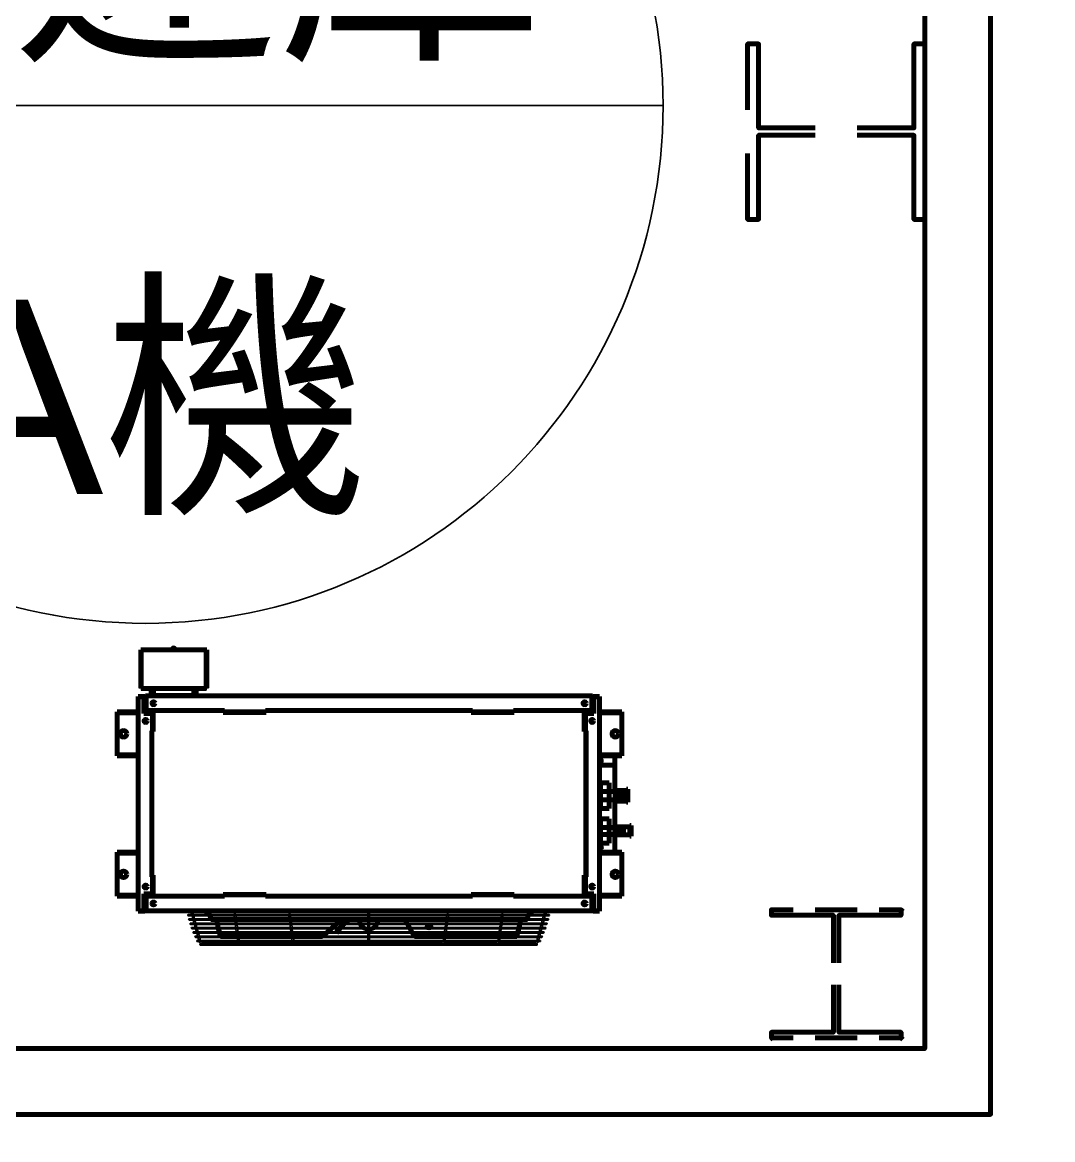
# Model space of a CAD drawing. Header units: millimetres. Extents: x 0 to 31017, y 0 to 21335.
# Drawn here: x 11017.8 to 11256.7, y 16280.1 to 16539.1 of the extents above; entities that cross this region are included whole.
import ezdxf
from ezdxf import colors
from ezdxf.entities.mleader import LeaderData, LeaderLine
from ezdxf.enums import TextEntityAlignment as Align
from ezdxf.math import Vec2, Vec3

# ---------------------------------------------------------------- set-up
doc = ezdxf.new("R2010")
doc.units = ezdxf.units.MM
doc.layers.add('PDF_幾何圖形', color=7, linetype='Continuous')
doc.layers.add('吹出網', color=3, linetype='Continuous')
doc.styles.get("Standard").update_dxf_attribs({"font": 'arial.ttf'})

# ---------------------------------------------------------------- blocks, each defined once
blk = doc.blocks.new('3F機組圖彩色')
at = {"color": 251, "linetype": 'Continuous', "lineweight": 200, "true_color": 0x636466}
for p, q in [((92913.59, -31128.02), (92913.59, -31136.82)), ((92928.89, -31128.02), (92913.59, -31128.02)), ((92913.59, -31128.02), (92913.59, -31136.82)), ((92913.69, -31128.02), (92913.69, -31137.02)), ((92913.69, -31128.02), (92913.69, -31137.02)), ((92920.83, -31127.87), (92920.83, -31128.02)), ((92921.64, -31127.87), (92920.83, -31127.87)), ((92921.64, -31127.95), (92920.83, -31127.95)), ((92921.24, -31127.87), (92921.19, -31127.95)), ((92921.28, -31127.87), (92921.24, -31127.95)), ((92921.64, -31127.87), (92921.64, -31128.02)), ((92928.79, -31128.02), (92928.79, -31137.02)), ((92928.89, -31128.02), (92928.89, -31136.82)), ((92913.59, -31136.82), (92913.69, -31136.82)), ((92928.89, -31136.82), (92928.79, -31136.82)), ((92913.04, -31138.82), (92913.04, -31188.62)), ((92913.04, -31138.82), (92914.54, -31138.82)), ((92913.04, -31138.82), (92914.54, -31138.82)), ((92913.04, -31138.82), (92914.54, -31138.82)), ((92913.04, -31138.94), (92914.42, -31138.94)), ((92913.69, -31137.02), (92928.79, -31137.02)), ((92914.34, -31138.94), (92914.34, -31142.82)), ((92914.42, -31141.22), (92914.42, -31138.94)), ((92914.54, -31141.22), (92914.54, -31138.82)), ((92914.54, -31138.94), (92914.74, -31138.94)), ((93018.34, -31138.73), (92914.74, -31138.73)), ((92914.74, -31138.73), (92914.74, -31140.01)), ((92914.74, -31138.73), (92914.74, -31140.01)), ((92914.74, -31138.94), (92914.74, -31140.94)), ((92914.86, -31138.73), (92914.86, -31142.13)), ((92916.04, -31137.02), (92916.04, -31138.72)), ((92916.04, -31138.72), (92916.16, -31138.72)), ((92916.04, -31138.72), (92916.16, -31138.72)), ((92916.16, -31137.02), (92916.16, -31138.72)), ((92916.54, -31137.02), (92916.54, -31138.73)), ((92916.54, -31138.6), (92925.94, -31138.6)), ((92916.54, -31138.72), (92925.94, -31138.72)), ((92917.04, -31138.72), (92917.04, -31138.6)), ((92925.44, -31138.72), (92925.44, -31138.6)), ((92925.94, -31138.73), (92925.94, -31137.02)), ((92926.32, -31137.02), (92926.32, -31138.72)), ((92926.32, -31138.72), (92926.44, -31138.72)), ((92926.44, -31138.72), (92926.32, -31138.72)), ((92926.44, -31137.02), (92926.44, -31138.72)), ((93018.22, -31138.73), (93018.22, -31142.13)), ((93018.26, -31138.94), (93018.26, -31140.94)), ((93018.26, -31138.94), (93018.46, -31138.94)), ((93018.34, -31138.73), (93018.34, -31140.01)), ((93018.46, -31141.22), (93018.46, -31138.82)), ((93019.96, -31138.82), (93018.46, -31138.82)), ((93019.96, -31138.82), (93018.46, -31138.82)), ((93019.96, -31138.82), (93018.46, -31138.82)), ((93018.58, -31141.22), (93018.58, -31138.94)), ((93019.96, -31138.94), (93018.58, -31138.94)), ((93018.66, -31138.94), (93018.66, -31142.82)), ((93019.96, -31138.82), (93019.96, -31188.62)), ((92914.42, -31141.22), (92914.54, -31141.22)), ((92914.54, -31140.94), (92914.74, -31140.94)), ((92914.86, -31140.01), (92914.74, -31140.01)), ((93018.22, -31140.01), (93018.34, -31140.01)), ((93018.46, -31140.94), (93018.26, -31140.94)), ((93018.58, -31141.22), (93018.46, -31141.22)), ((93018.56, -31141.22), (93018.56, -31142.82)), ((92913.04, -31142.41), (92908.12, -31142.41)), ((92913.04, -31142.41), (92908.12, -31142.41)), ((92908.12, -31152.61), (92908.12, -31142.41)), ((92908.12, -31152.61), (92908.12, -31142.41)), ((92909.12, -31142.41), (92908.12, -31142.41)), ((92913.04, -31142.64), (92908.12, -31142.64)), ((92914.47, -31142.08), (92914.34, -31142.08)), ((92916.44, -31142.82), (92914.34, -31142.82)), ((92914.47, -31142.82), (92914.47, -31142.08)), ((92914.62, -31142.47), (92914.62, -31142.82)), ((92914.62, -31142.47), (92916.12, -31142.47)), ((92933.04, -31142.13), (92914.86, -31142.13)), ((92916.12, -31142.47), (92916.12, -31142.82)), ((92916.15, -31142.47), (92916.15, -31142.82)), ((92916.15, -31142.47), (92916.45, -31142.47)), ((92916.32, -31142.82), (92916.32, -31146.82)), ((92916.44, -31142.82), (92916.44, -31146.82)), ((92916.45, -31146.97), (92916.45, -31142.47)), ((92933.04, -31142.23), (92932.69, -31142.23)), ((92932.69, -31142.53), (92932.69, -31142.23)), ((92942.69, -31142.53), (92932.69, -31142.53)), ((92942.69, -31142.53), (92932.69, -31142.53)), ((92933.04, -31142.13), (92933.04, -31142.43)), ((92942.54, -31142.43), (92933.04, -31142.43)), ((92990.54, -31142.13), (92942.54, -31142.13)), ((92942.54, -31142.13), (92942.54, -31142.43)), ((92942.69, -31142.23), (92942.54, -31142.23)), ((92942.69, -31142.53), (92942.69, -31142.23)), ((92990.54, -31142.23), (92990.19, -31142.23)), ((92990.54, -31142.23), (92990.19, -31142.23)), ((92990.19, -31142.23), (92990.19, -31142.53)), ((92990.19, -31142.53), (92990.19, -31142.23)), ((93000.19, -31142.53), (92990.19, -31142.53)), ((93000.19, -31142.53), (92990.19, -31142.53)), ((92990.54, -31142.13), (92990.54, -31142.43)), ((93000.04, -31142.43), (92990.54, -31142.43)), ((93018.22, -31142.13), (93000.04, -31142.13)), ((93000.04, -31142.13), (93000.04, -31142.43)), ((93000.19, -31142.23), (93000.04, -31142.23)), ((93000.19, -31142.23), (93000.04, -31142.23)), ((93000.19, -31142.23), (93000.19, -31142.53)), ((93000.19, -31142.53), (93000.19, -31142.23)), ((93016.44, -31146.97), (93016.44, -31142.47)), ((93016.74, -31142.47), (93016.44, -31142.47)), ((93016.56, -31142.82), (93016.56, -31146.82)), ((93016.56, -31142.82), (93018.66, -31142.82)), ((93016.68, -31142.82), (93016.68, -31146.82)), ((93016.74, -31142.47), (93016.74, -31142.82)), ((93016.76, -31142.47), (93016.76, -31142.82)), ((93018.26, -31142.47), (93016.76, -31142.47)), ((93018.26, -31142.47), (93018.26, -31142.82)), ((93019.96, -31142.41), (93025.12, -31142.41)), ((93019.96, -31142.64), (93025.12, -31142.64)), ((93025.12, -31152.61), (93025.12, -31142.41)), ((92916.14, -31146.82), (92916.14, -31180.62)), ((92916.44, -31146.82), (92916.14, -31146.82)), ((92916.15, -31146.82), (92916.15, -31146.97)), ((92916.45, -31146.97), (92916.15, -31146.97)), ((93016.44, -31146.97), (93016.74, -31146.97)), ((93016.56, -31146.82), (93016.86, -31146.82)), ((93016.73, -31146.97), (93016.73, -31146.82)), ((93016.74, -31146.97), (93016.74, -31146.82)), ((93016.76, -31146.82), (93016.76, -31180.62)), ((93016.86, -31146.82), (93016.86, -31180.62)), ((92913.04, -31152.38), (92908.12, -31152.38)), ((93019.96, -31152.38), (93025.12, -31152.38)), ((93019.96, -31152.38), (93025.12, -31152.38)), ((93023.52, -31152.38), (93023.52, -31154.78)), ((93023.52, -31152.38), (93023.52, -31154.78)), ((92913.04, -31152.61), (92908.12, -31152.61)), ((92913.04, -31152.61), (92908.12, -31152.61)), ((93019.96, -31152.61), (93023.52, -31152.61)), ((93019.96, -31152.61), (93023.52, -31152.61)), ((93019.96, -31152.61), (93023.52, -31152.61)), ((93020.09, -31153.62), (93019.96, -31153.75)), ((93020.09, -31153.62), (93019.96, -31153.75)), ((93020.09, -31153.95), (93019.96, -31153.82)), ((93020.09, -31153.95), (93019.96, -31153.82)), ((93019.96, -31154.78), (93023.52, -31154.78)), ((93019.96, -31154.78), (93023.52, -31154.78)), ((93023.52, -31152.61), (93023.52, -31160.9)), ((93023.52, -31152.61), (93025.12, -31152.61)), ((93023.52, -31152.61), (93023.52, -31160.9)), ((93023.52, -31152.61), (93025.12, -31152.61)), ((93025.12, -31152.61), (93025.12, -31152.61)), ((93025.12, -31152.61), (93025.12, -31152.61)), ((93020.22, -31158.85), (93022.22, -31158.85)), ((93020.22, -31164.85), (93020.22, -31158.85)), ((93020.22, -31158.85), (93022.22, -31158.85)), ((93020.22, -31164.85), (93020.22, -31158.85)), ((93022.22, -31164.85), (93022.22, -31158.85)), ((93022.22, -31164.85), (93022.22, -31158.85)), ((93024.04, -31160.9), (93019.96, -31160.9)), ((93024.04, -31160.9), (93022.49, -31160.9)), ((93023.56, -31160.63), (93023.56, -31163.08)), ((93023.56, -31160.63), (93026.26, -31160.63)), ((93023.56, -31160.93), (93026.26, -31160.93)), ((93024.14, -31160.77), (93024.04, -31160.9)), ((93024.04, -31162.81), (93024.04, -31160.9)), ((93024.14, -31162.93), (93024.14, -31160.77)), ((93024.14, -31160.77), (93025.14, -31160.77)), ((93024.76, -31161), (93024.46, -31161.25)), ((93024.46, -31161.25), (93024.46, -31162.45)), ((93024.46, -31162.45), (93024.76, -31162.7)), ((93024.76, -31161), (93026.26, -31161)), ((93024.76, -31162.7), (93026.26, -31162.7)), ((93025.13, -31160.9), (93025.13, -31160.9)), ((93025.14, -31162.93), (93025.14, -31160.77)), ((93025.66, -31161.75), (93026.56, -31161.75)), ((93025.66, -31161.95), (93026.56, -31161.95)), ((93026.26, -31160.33), (93026.26, -31163.08)), ((93026.26, -31160.33), (93026.56, -31160.33)), ((93026.26, -31160.93), (93026.26, -31161)), ((93026.26, -31162.7), (93026.26, -31162.78)), ((93026.56, -31160.33), (93026.56, -31163.38)), ((93024.04, -31162.81), (93019.96, -31162.81)), ((93020.22, -31164.85), (93022.22, -31164.85)), ((93020.22, -31164.85), (93022.22, -31164.85)), ((93023.52, -31162.81), (93022.49, -31162.81)), ((93023.52, -31162.81), (93023.52, -31169.22)), ((93023.56, -31162.78), (93026.26, -31162.78)), ((93023.56, -31163.08), (93026.26, -31163.08)), ((93024.14, -31162.93), (93024.04, -31162.81)), ((93024.14, -31162.93), (93025.14, -31162.93)), ((93025.13, -31162.81), (93025.13, -31162.81)), ((93026.26, -31163.08), (93026.26, -31163.38)), ((93026.26, -31163.38), (93026.56, -31163.38)), ((93020.22, -31172.81), (93020.22, -31167.21)), ((93020.22, -31172.81), (93020.22, -31167.21)), ((93020.22, -31167.21), (93022.22, -31167.21)), ((93020.22, -31167.21), (93022.22, -31167.21)), ((93022.22, -31172.81), (93022.22, -31167.21)), ((93022.22, -31172.81), (93022.22, -31167.21)), ((93019.96, -31169.22), (93024.13, -31169.22)), ((93023.67, -31169.22), (93023.53, -31169.08)), ((93023.53, -31169.08), (93023.53, -31170.95)), ((93023.53, -31169.08), (93027.03, -31169.08)), ((93023.67, -31170.81), (93023.67, -31169.22)), ((93023.67, -31169.22), (93025.53, -31169.22)), ((93024.23, -31169.09), (93024.13, -31169.22)), ((93024.13, -31170.81), (93024.13, -31169.22)), ((93024.23, -31169.09), (93025.13, -31169.09)), ((93024.23, -31170.94), (93024.23, -31169.09)), ((93025.13, -31170.94), (93025.13, -31169.09)), ((93025.53, -31170.81), (93025.53, -31169.22)), ((93027.03, -31168.79), (93027.33, -31168.79)), ((93027.03, -31168.79), (93027.03, -31169.08)), ((93027.03, -31169.08), (93027.03, -31171.24)), ((93027.33, -31168.79), (93027.33, -31171.24)), ((93019.96, -31170.81), (93024.13, -31170.81)), ((93020.22, -31172.81), (93022.22, -31172.81)), ((93020.22, -31172.81), (93022.22, -31172.81)), ((93020.22, -31172.81), (93022.22, -31172.81)), ((93020.22, -31172.81), (93022.22, -31172.81)), ((93023.52, -31170.81), (93023.52, -31175.2)), ((93023.52, -31175.2), (93023.52, -31172.8)), ((93023.53, -31170.95), (93023.67, -31170.81)), ((93023.53, -31170.95), (93027.03, -31170.95)), ((93023.67, -31170.81), (93025.53, -31170.81)), ((93024.23, -31170.94), (93024.13, -31170.81)), ((93024.23, -31170.94), (93025.13, -31170.94)), ((93027.03, -31171.24), (93027.33, -31171.24)), ((92908.12, -31174.97), (92908.12, -31185.17)), ((92908.12, -31174.97), (92908.12, -31185.17)), ((92913.04, -31174.97), (92908.12, -31174.97)), ((92913.04, -31175.2), (92908.12, -31175.2)), ((93020.09, -31173.64), (93019.96, -31173.77)), ((93020.09, -31173.64), (93019.96, -31173.77)), ((93020.09, -31173.97), (93019.96, -31173.84)), ((93020.09, -31173.97), (93019.96, -31173.84)), ((93019.96, -31174.97), (93023.52, -31174.97)), ((93019.96, -31175.2), (93025.12, -31175.2)), ((93023.52, -31174.97), (93025.12, -31174.97)), ((93025.12, -31174.97), (93025.12, -31185.17)), ((93025.12, -31174.97), (93025.12, -31174.97)), ((92916.44, -31180.62), (92916.14, -31180.62)), ((92916.15, -31180.27), (92916.15, -31180.62)), ((92916.15, -31180.27), (92916.45, -31180.27)), ((92916.32, -31184.62), (92916.32, -31180.62)), ((92916.44, -31184.62), (92916.44, -31180.62)), ((92916.45, -31184.77), (92916.45, -31180.27)), ((93016.44, -31184.77), (93016.44, -31180.27)), ((93016.74, -31180.27), (93016.44, -31180.27)), ((93016.56, -31184.62), (93016.56, -31180.62)), ((93016.56, -31180.62), (93016.86, -31180.62)), ((93016.68, -31184.62), (93016.68, -31180.62)), ((93016.74, -31180.27), (93016.74, -31180.62)), ((92913.04, -31184.94), (92908.12, -31184.94)), ((92913.04, -31185.17), (92908.12, -31185.17)), ((92913.04, -31185.17), (92908.12, -31185.17)), ((92909.12, -31185.17), (92908.12, -31185.17)), ((92914.34, -31184.62), (92914.34, -31188.5)), ((92916.44, -31184.62), (92914.34, -31184.62)), ((92914.47, -31185.36), (92914.34, -31185.36)), ((92914.47, -31184.62), (92914.47, -31185.36)), ((92916.12, -31184.77), (92914.47, -31184.77)), ((92914.82, -31185.21), (92914.86, -31185.21)), ((92914.82, -31186.71), (92914.82, -31185.21)), ((92914.86, -31185.13), (92933.04, -31185.13)), ((92914.86, -31188.53), (92914.86, -31185.13)), ((92916.12, -31184.62), (92916.12, -31184.77)), ((92916.15, -31184.62), (92916.15, -31184.77)), ((92916.15, -31184.77), (92916.15, -31184.62)), ((92916.15, -31184.77), (92916.45, -31184.77)), ((92916.45, -31184.77), (92916.15, -31184.77)), ((92932.69, -31185.01), (92932.69, -31184.71)), ((92932.69, -31185.01), (92932.69, -31184.71)), ((92942.69, -31184.71), (92932.69, -31184.71)), ((92933.04, -31185.01), (92932.69, -31185.01)), ((92933.04, -31184.83), (92942.54, -31184.83)), ((92933.04, -31185.13), (92933.04, -31184.83)), ((92942.54, -31185.13), (92942.54, -31184.83)), ((92942.69, -31185.01), (92942.54, -31185.01)), ((92942.54, -31185.13), (92990.54, -31185.13)), ((92942.69, -31185.01), (92942.69, -31184.71)), ((92990.19, -31185.01), (92990.19, -31184.71)), ((93000.19, -31184.71), (92990.19, -31184.71)), ((92990.54, -31185.01), (92990.19, -31185.01)), ((92990.54, -31184.83), (93000.04, -31184.83)), ((92990.54, -31185.13), (92990.54, -31184.83)), ((93000.04, -31185.13), (93000.04, -31184.83)), ((93000.19, -31185.01), (93000.04, -31185.01)), ((93000.04, -31185.13), (93018.22, -31185.13)), ((93000.19, -31185.01), (93000.19, -31184.71)), ((93016.44, -31184.77), (93016.74, -31184.77)), ((93016.74, -31184.77), (93016.44, -31184.77)), ((93016.56, -31184.62), (93018.66, -31184.62)), ((93016.74, -31184.62), (93016.74, -31184.77)), ((93016.74, -31184.77), (93016.74, -31184.62)), ((93016.76, -31184.62), (93016.76, -31184.77)), ((93016.76, -31184.77), (93018.26, -31184.77)), ((93018.22, -31188.53), (93018.22, -31185.13)), ((93018.26, -31184.62), (93018.26, -31184.77)), ((93018.56, -31184.62), (93018.56, -31186.22)), ((93018.66, -31184.62), (93018.66, -31188.5)), ((93019.96, -31184.94), (93025.12, -31184.94)), ((93019.96, -31185.17), (93025.12, -31185.17)), ((92913.04, -31188.5), (92914.42, -31188.5)), ((92913.04, -31188.62), (92914.54, -31188.62)), ((92913.04, -31188.62), (92914.54, -31188.62)), ((92914.42, -31186.22), (92914.42, -31188.5)), ((92914.42, -31186.22), (92914.54, -31186.22)), ((92914.42, -31187.62), (92914.54, -31187.62)), ((92914.54, -31186.22), (92914.54, -31188.62)), ((92914.54, -31186.5), (92914.74, -31186.5)), ((92914.54, -31188.5), (92914.74, -31188.5)), ((92914.74, -31188.5), (92914.74, -31186.5)), ((92914.86, -31187.24), (92914.74, -31187.24)), ((92914.74, -31188.53), (92914.74, -31187.25)), ((92914.86, -31187.25), (92914.74, -31187.25)), ((92914.74, -31188.53), (93018.34, -31188.53)), ((92914.86, -31186.71), (92914.82, -31186.71)), ((93018.26, -31187.24), (93018.22, -31187.24)), ((93018.22, -31187.25), (93018.34, -31187.25)), ((93018.26, -31188.5), (93018.26, -31186.5)), ((93018.46, -31186.5), (93018.26, -31186.5)), ((93018.26, -31188.5), (93018.46, -31188.5)), ((93018.34, -31188.53), (93018.34, -31187.25)), ((93018.34, -31188.53), (93018.34, -31187.25)), ((93018.46, -31186.22), (93018.46, -31188.62)), ((93018.58, -31186.22), (93018.46, -31186.22)), ((93018.58, -31187.62), (93018.46, -31187.62)), ((93019.96, -31188.62), (93018.46, -31188.62)), ((93019.96, -31188.62), (93018.46, -31188.62)), ((93018.58, -31186.22), (93018.58, -31188.5)), ((93019.96, -31188.5), (93018.58, -31188.5)), ((93003.24, -31190.53), (92929.84, -31190.53)), ((92960.18, -31190.53), (92955.78, -31194.45)), ((92964.34, -31190.7), (92964.34, -31190.53)), ((92968.54, -31190.7), (92968.54, -31190.53)), ((92977.09, -31194.45), (92974.83, -31190.53)), ((92959.01, -31193.63), (92958.93, -31193.48)), ((92979.76, -31192.17), (92981.06, -31192.17)), ((92980.19, -31192.42), (92979.91, -31192.13)), ((92980.09, -31192.38), (92979.91, -31192.2)), ((92980.01, -31192.16), (92979.93, -31192.09)), ((92980.03, -31192.12), (92979.95, -31192.05)), ((92980.06, -31192.08), (92979.99, -31192.01)), ((92980.1, -31192.06), (92980.03, -31191.98)), ((92980.15, -31192.03), (92980.07, -31191.96)), ((92980.2, -31192.02), (92980.12, -31191.94)), ((92980.28, -31192.44), (92980.14, -31192.29)), ((92980.25, -31192), (92980.17, -31191.92)), ((92980.31, -31191.99), (92980.22, -31191.91)), ((92980.35, -31192.44), (92980.24, -31192.33)), ((92980.37, -31191.99), (92980.28, -31191.9)), ((92980.42, -31192.45), (92980.32, -31192.34)), ((92980.44, -31191.99), (92980.34, -31191.89)), ((92980.49, -31192.44), (92980.39, -31192.35)), ((92980.51, -31191.99), (92980.4, -31191.89)), ((92980.41, -31192.57), (92980.41, -31191.77)), ((92980.55, -31192.43), (92980.45, -31192.34)), ((92980.59, -31192.01), (92980.47, -31191.89)), ((92980.6, -31192.42), (92980.52, -31192.34)), ((92980.7, -31192.05), (92980.55, -31191.9)), ((92980.65, -31192.41), (92980.57, -31192.33)), ((92980.7, -31192.39), (92980.63, -31192.31)), ((92980.9, -31192.19), (92980.64, -31191.92)), ((92980.75, -31192.37), (92980.67, -31192.29)), ((92980.79, -31192.34), (92980.72, -31192.27)), ((92980.9, -31192.11), (92980.75, -31191.96)), ((92980.83, -31192.31), (92980.76, -31192.24)), ((92980.86, -31192.28), (92980.79, -31192.21)), ((92980.89, -31192.24), (92980.8, -31192.15)), ((92932.11, -31194.45), (92955.78, -31194.45)), ((93000.76, -31194.45), (92977.09, -31194.45))]:
    blk.add_line(p, q, dxfattribs=at)
for centre, radius in [((92916.56, -31140.43), 0.35), ((93016.52, -31140.43), 0.35), ((92914.74, -31144.52), 0.35), ((93018.26, -31144.52), 0.35), ((92909.62, -31147.51), 0.75), ((93023.62, -31147.51), 0.75), ((92909.62, -31180.07), 0.75), ((93023.62, -31180.07), 0.75), ((92914.74, -31182.92), 0.35), ((93018.26, -31182.92), 0.35), ((92916.56, -31186.83), 0.35), ((93016.52, -31186.83), 0.35)]:
    blk.add_circle(centre, radius, dxfattribs=at)
for centre, radius, start, end in [((92921.24, -31127.87), 0.3, 0, 180), ((93019.92, -31153.78), 0.47, 273.9651, 86.0349), ((93019.92, -31153.78), 0.47, 273.9651, 86.0349), ((93025.66, -31161.85), 0.1, 90, 270), ((93019.92, -31173.8), 0.47, 273.9651, 86.0349), ((92927.84, -31190.53), 2, 0, 90), ((93005.24, -31190.53), 2, 90, 180), ((92957.9, -31186.48), 27, 188.6309, 197.1727), ((92980.18, -31210.14), 27, 133.447, 141.9243), ((92980.18, -31210.14), 26.84, 133.0852, 142.0618), ((92966.44, -31190.7), 2.1, 180, 0), ((92974.97, -31186.48), 27, 342.8273, 351.3691)]:
    blk.add_arc(centre, radius, start, end, dxfattribs=at)
blk.add_ellipse((92980.41, -31192.17), major_axis=(-0.5, 0), ratio=0.558366, dxfattribs=at)
blk.add_open_spline([(92980.01, -31192.17), (92980.01, -31192.17), (92980.01, -31192.18), (92980.02, -31192.2), (92980.03, -31192.22), (92980.05, -31192.25), (92980.07, -31192.26), (92980.13, -31192.29), (92980.16, -31192.3), (92980.26, -31192.34), (92980.33, -31192.35), (92980.48, -31192.35), (92980.55, -31192.34), (92980.65, -31192.3), (92980.68, -31192.29), (92980.74, -31192.26), (92980.76, -31192.25), (92980.79, -31192.22), (92980.79, -31192.2), (92980.8, -31192.18), (92980.81, -31192.17), (92980.81, -31192.16), (92980.8, -31192.15), (92980.79, -31192.13), (92980.79, -31192.12), (92980.76, -31192.09), (92980.74, -31192.07), (92980.68, -31192.04), (92980.65, -31192.03), (92980.55, -31192), (92980.48, -31191.99), (92980.33, -31191.99), (92980.26, -31192), (92980.16, -31192.03), (92980.13, -31192.04), (92980.07, -31192.07), (92980.05, -31192.09), (92980.03, -31192.12), (92980.02, -31192.13), (92980.01, -31192.15), (92980.01, -31192.16), (92980.01, -31192.17)], degree=3, knots=[0, 0, 0, 0, 0.261799, 0.261799, 0.523599, 0.523599, 0.785398, 0.785398, 1.047198, 1.047198, 1.570796, 1.570796, 2.094395, 2.094395, 2.356194, 2.356194, 2.617994, 2.617994, 2.879793, 2.879793, 3.141593, 3.141593, 3.403392, 3.403392, 3.665191, 3.665191, 3.926991, 3.926991, 4.18879, 4.18879, 4.712389, 4.712389, 5.235988, 5.235988, 5.497787, 5.497787, 5.759587, 5.759587, 6.021386, 6.021386, 6.283185, 6.283185, 6.283185, 6.283185], dxfattribs=at)
at = {"layer": '吹出網', "color": 251, "true_color": 0x636466}
for p, q in [((92925.05, -31188.53), (92923.39, -31188.53)), ((92967.54, -31188.53), (92966.44, -31188.53)), ((93009.49, -31188.53), (93007.82, -31188.53)), ((92925.05, -31188.93), (92923.39, -31188.93)), ((93008.24, -31189.38), (92924.64, -31189.38)), ((93008.24, -31189.68), (92924.64, -31189.68)), ((93008.01, -31190.38), (92924.86, -31190.38)), ((93008.01, -31190.68), (92924.86, -31190.68)), ((92925.34, -31189.15), (92925.41, -31189.38)), ((92925.49, -31189.68), (92925.68, -31190.38)), ((92925.73, -31189.05), (92925.82, -31189.38)), ((92925.76, -31190.68), (92925.95, -31191.38)), ((92925.9, -31189.68), (92926.09, -31190.38)), ((92926.17, -31190.68), (92926.37, -31191.38)), ((92935.62, -31189.23), (92935.21, -31189.23)), ((92935.23, -31189.38), (92935.21, -31189.23)), ((92935.36, -31190.38), (92935.27, -31189.68)), ((92935.5, -31191.38), (92935.4, -31190.68)), ((92935.64, -31189.38), (92935.62, -31189.23)), ((92935.77, -31190.38), (92935.68, -31189.68)), ((92935.9, -31191.38), (92935.81, -31190.68)), ((92947.9, -31189.38), (92947.88, -31189.23)), ((92948.28, -31189.23), (92947.88, -31189.23)), ((92948.03, -31190.38), (92947.94, -31189.68)), ((92948.16, -31191.38), (92948.07, -31190.68)), ((92948.3, -31189.38), (92948.28, -31189.23)), ((92948.43, -31190.38), (92948.34, -31189.68)), ((92948.56, -31191.38), (92948.47, -31190.68)), ((92966.24, -31188.73), (92966.24, -31189.38)), ((92966.24, -31189.68), (92966.24, -31190.38)), ((92966.24, -31190.68), (92966.24, -31191.38)), ((92967.54, -31188.93), (92966.44, -31188.93)), ((92966.64, -31188.93), (92966.64, -31189.38)), ((92966.64, -31189.68), (92966.64, -31190.38)), ((92966.64, -31190.68), (92966.64, -31191.38)), ((92984.31, -31191.38), (92984.4, -31190.68)), ((92984.44, -31190.38), (92984.53, -31189.68)), ((92984.57, -31189.38), (92984.59, -31189.23)), ((92984.59, -31189.23), (92984.99, -31189.23)), ((92984.71, -31191.38), (92984.8, -31190.68)), ((92984.84, -31190.38), (92984.93, -31189.68)), ((92984.97, -31189.38), (92984.99, -31189.23)), ((92996.97, -31191.38), (92997.06, -31190.68)), ((92997.1, -31190.38), (92997.19, -31189.68)), ((92997.23, -31189.38), (92997.25, -31189.23)), ((92997.25, -31189.23), (92997.66, -31189.23)), ((92997.37, -31191.38), (92997.47, -31190.68)), ((92997.51, -31190.38), (92997.6, -31189.68)), ((92997.64, -31189.38), (92997.66, -31189.23)), ((93006.7, -31190.68), (93006.5, -31191.38)), ((93006.97, -31189.68), (93006.78, -31190.38)), ((93007.11, -31190.68), (93006.92, -31191.38)), ((93007.14, -31189.05), (93007.05, -31189.38)), ((93007.38, -31189.68), (93007.19, -31190.38)), ((93007.53, -31189.15), (93007.46, -31189.38)), ((93009.49, -31188.93), (93007.82, -31188.93)), ((93007.68, -31191.38), (92925.19, -31191.38)), ((93007.68, -31191.68), (92925.19, -31191.68)), ((93007.39, -31192.38), (92925.48, -31192.38)), ((93007.39, -31192.68), (92925.48, -31192.68)), ((93006.97, -31193.38), (92925.9, -31193.38)), ((93006.97, -31193.68), (92925.9, -31193.68)), ((92926.03, -31191.68), (92926.22, -31192.38)), ((92926.31, -31192.68), (92926.5, -31193.38)), ((92926.45, -31191.68), (92926.64, -31192.38)), ((92926.58, -31193.68), (92926.77, -31194.38)), ((92926.72, -31192.68), (92926.91, -31193.38)), ((92926.99, -31193.68), (92927.19, -31194.38)), ((92935.63, -31192.38), (92935.53, -31191.68)), ((92935.76, -31193.38), (92935.67, -31192.68)), ((92935.89, -31194.38), (92935.8, -31193.68)), ((92936.03, -31192.38), (92935.94, -31191.68)), ((92936.16, -31193.38), (92936.07, -31192.68)), ((92936.29, -31194.38), (92936.2, -31193.68)), ((92948.29, -31192.38), (92948.2, -31191.68)), ((92948.42, -31193.38), (92948.33, -31192.68)), ((92948.55, -31194.38), (92948.46, -31193.68)), ((92948.69, -31192.38), (92948.6, -31191.68)), ((92948.82, -31193.38), (92948.73, -31192.68)), ((92948.96, -31194.38), (92948.86, -31193.68)), ((92966.24, -31191.68), (92966.24, -31192.38)), ((92966.24, -31192.68), (92966.24, -31193.38)), ((92966.24, -31193.68), (92966.24, -31194.38)), ((92966.64, -31191.68), (92966.64, -31192.38)), ((92966.64, -31192.68), (92966.64, -31193.38)), ((92966.64, -31193.68), (92966.64, -31194.38)), ((92983.91, -31194.38), (92984.01, -31193.68)), ((92984.05, -31193.38), (92984.14, -31192.68)), ((92984.18, -31192.38), (92984.27, -31191.68)), ((92984.32, -31194.38), (92984.41, -31193.68)), ((92984.45, -31193.38), (92984.54, -31192.68)), ((92984.58, -31192.38), (92984.67, -31191.68)), ((92996.58, -31194.38), (92996.67, -31193.68)), ((92996.71, -31193.38), (92996.8, -31192.68)), ((92996.84, -31192.38), (92996.93, -31191.68)), ((92996.98, -31194.38), (92997.07, -31193.68)), ((92997.11, -31193.38), (92997.2, -31192.68)), ((92997.24, -31192.38), (92997.34, -31191.68)), ((93005.88, -31193.68), (93005.69, -31194.38)), ((93006.15, -31192.68), (93005.96, -31193.38)), ((93006.29, -31193.68), (93006.1, -31194.38)), ((93006.42, -31191.68), (93006.23, -31192.38)), ((93006.56, -31192.68), (93006.37, -31193.38)), ((93006.84, -31191.68), (93006.65, -31192.38)), ((93006.59, -31194.38), (92926.29, -31194.38)), ((93006.59, -31194.68), (92926.29, -31194.68)), ((93006.14, -31195.38), (92926.74, -31195.38)), ((93006.14, -31195.68), (92926.74, -31195.68)), ((92926.85, -31194.68), (92927.04, -31195.38)), ((92927.27, -31194.68), (92927.46, -31195.38)), ((93005.34, -31196.13), (92927.54, -31196.13)), ((92927.78, -31195.73), (92936.1, -31195.73)), ((92983.47, -31195.73), (92933.44, -31195.73)), ((92936.02, -31195.38), (92935.93, -31194.68)), ((92936.42, -31195.38), (92936.33, -31194.68)), ((92948.68, -31195.38), (92948.59, -31194.68)), ((92949.09, -31195.38), (92948.99, -31194.68)), ((92966.24, -31194.68), (92966.24, -31195.38)), ((92966.24, -31195.68), (92966.24, -31195.93)), ((92966.64, -31194.68), (92966.64, -31195.38)), ((92966.64, -31195.68), (92966.64, -31195.93)), ((92983.47, -31195.73), (92971.44, -31195.73)), ((92983.78, -31195.38), (92983.88, -31194.68)), ((92996.14, -31195.73), (92984.11, -31195.73)), ((92984.19, -31195.38), (92984.28, -31194.68)), ((92996.45, -31195.38), (92996.54, -31194.68)), ((93005.09, -31195.73), (92996.77, -31195.73)), ((92996.85, -31195.38), (92996.94, -31194.68)), ((93005.6, -31194.68), (93005.41, -31195.38)), ((93006.02, -31194.68), (93005.83, -31195.38)), ((93005.34, -31196.53), (92927.54, -31196.53))]:
    blk.add_line(p, q, dxfattribs=at)
for centre, radius, start, end in [((92923.39, -31188.73), 0.2, 90, 270), ((92925.05, -31189.23), 0.7, 15.2715, 90), ((92966.44, -31188.73), 0.2, 90, 270), ((92967.54, -31188.73), 0.2, 270, 90), ((93007.82, -31189.23), 0.7, 90, 164.7285), ((93009.49, -31188.73), 0.2, 270, 90), ((92924.64, -31189.53), 0.15, 90, 270), ((92924.86, -31190.53), 0.15, 90, 270), ((92925.05, -31189.23), 0.3, 15.2715, 90), ((93007.82, -31189.23), 0.3, 90, 164.7285), ((93008.01, -31190.53), 0.15, 270, 90), ((93008.24, -31189.53), 0.15, 270, 90), ((92925.19, -31191.53), 0.15, 90, 270), ((92925.48, -31192.53), 0.15, 90, 270), ((92925.9, -31193.53), 0.15, 90, 270), ((93006.97, -31193.53), 0.15, 270, 90), ((93007.39, -31192.53), 0.15, 270, 90), ((93007.68, -31191.53), 0.15, 270, 90), ((92926.29, -31194.53), 0.15, 90, 270), ((92926.74, -31195.53), 0.15, 90, 270), ((92927.78, -31195.43), 0.7, 200.9248, 270), ((92927.54, -31196.33), 0.2, 90, 270), ((92927.78, -31195.43), 0.3, 236.4427, 270), ((92936.73, -31195.43), 0.7, 200.9248, 270), ((92936.73, -31195.43), 0.3, 236.4427, 270), ((92949.4, -31195.43), 0.7, 200.9248, 270), ((92949.4, -31195.43), 0.3, 236.4427, 270), ((92966.44, -31195.93), 0.2, 180, 0), ((92983.47, -31195.43), 0.3, 270, 303.5573), ((92983.47, -31195.43), 0.7, 270, 339.0752), ((92996.14, -31195.43), 0.3, 270, 303.5573), ((92996.14, -31195.43), 0.7, 270, 339.0752), ((93005.09, -31195.43), 0.3, 270, 303.5573), ((93005.09, -31195.43), 0.7, 270, 339.0752), ((93005.34, -31196.33), 0.2, 270, 90), ((93006.14, -31195.53), 0.15, 270, 90), ((93006.59, -31194.53), 0.15, 270, 90)]:
    blk.add_arc(centre, radius, start, end, dxfattribs=at)
blk = doc.blocks.new('_DetailCallout')
at = {"color": 0, "linetype": 'ByBlock', "lineweight": -2, "transparency": 16777216}
blk.add_line((8, 0), (-8, 0), dxfattribs=at)
blk.add_circle((0, 0), 8, dxfattribs=at)
at = {"color": 0, "transparency": 16777216}
for tag, p in [('視圖號碼', (0, 1)), ('圖紙號碼', (0, -6))]:
    blk.add_attdef(tag, text='', height=3, dxfattribs=at).set_placement(p, align=Align.CENTER)

msp = doc.modelspace()

# ---------------------------------------------------------------- linework, layer by layer
at = {"layer": 'PDF_幾何圖形', "color": 251, "lineweight": 200, "true_color": 0x636466}
for points in [[(11242.31, 16808.91), (11242.31, 16285.94), (10420.38, 16285.94), (10420.38, 16808.91)], [(11227.06, 16808.91), (11227.06, 16301.19), (10435.62, 16301.19), (10435.62, 16808.91)], [(11201.65, 16514.61), (11188.53, 16514.61), (11188.53, 16534.09), (11185.99, 16534.09), (11185.99, 16518.84)], [(11227.06, 16518.84), (11227.06, 16534.09), (11224.52, 16534.09), (11224.52, 16514.61), (11211.39, 16514.61)], [(11185.99, 16508.68), (11185.99, 16493.43), (11188.53, 16493.43), (11188.53, 16512.91), (11201.65, 16512.91)], [(11211.39, 16512.91), (11224.52, 16512.91), (11224.52, 16493.43), (11227.06, 16493.43), (11227.06, 16508.68)], [(11196.57, 16333.37), (11191.49, 16333.37), (11191.91, 16332.95)], [(11191.49, 16333.37), (11191.49, 16332.1), (11205.89, 16332.1), (11205.89, 16321.09)], [(11211.39, 16333.37), (11201.65, 16333.37)], [(11207.16, 16321.09), (11207.16, 16332.1), (11221.56, 16332.1), (11221.56, 16333.37), (11221.98, 16332.95)], [(11221.56, 16333.37), (11216.48, 16333.37)], [(11205.89, 16316.01), (11205.89, 16305), (11191.49, 16305), (11191.49, 16303.73), (11191.91, 16303.3)], [(11221.56, 16303.73), (11221.56, 16305), (11207.16, 16305), (11207.16, 16316.01)], [(11191.49, 16303.73), (11196.57, 16303.73)], [(11201.65, 16303.73), (11211.39, 16303.73)], [(11216.48, 16303.73), (11221.56, 16303.73), (11221.98, 16303.3)]]:
    msp.add_lwpolyline(points, dxfattribs=at)

# ---------------------------------------------------------------- block references
at = {"color": 251, "lineweight": 200, "true_color": 0x636466}
msp.add_blockref('3F機組圖彩色', (-81868.32, 47521.67), dxfattribs=at)

# ---------------------------------------------------------------- leaders
at = {"color": 175, "true_color": 0x4554a5}
ml = msp.add_multileader_block('Standard', dxfattribs=at)
ml.set_content('_DetailCallout', color=(69, 84, 165), scale=15)
ml.set_attribute('視圖號碼', '冷藏庫', width=0)
ml.set_attribute('圖紙號碼', 'A機', width=0)
ml.set_leader_properties()
ml.build(insert=Vec2(0, 0))
ml.multileader.update_dxf_attribs({"leader_type": 0})
ctx = ml.context
ctx.base_point, ctx.plane_origin = Vec3(13190.86, 19361.87), Vec3(13310.86, 19361.87)
notes = []
notes.append((ctx, [(0, (0, 0, 0), (0, 0), (1, 0), 1, [])]))
ctx.block.insert = Vec3(13310.86, 19361.87)
at = {"color": 251, "true_color": 0x636466}
ml = msp.add_multileader_block('Standard', dxfattribs=at)
ml.set_content('_DetailCallout', color=(99, 100, 102), scale=15)
ml.set_attribute('視圖號碼', '急速庫', width=0)
ml.set_attribute('圖紙號碼', 'B', width=0)
ml.set_leader_properties()
ml.build(insert=Vec2(0, 0))
ml.multileader.update_dxf_attribs({"leader_type": 0})
ctx = ml.context
ctx.base_point, ctx.plane_origin = Vec3(11503.79, 17825.66), Vec3(11623.79, 17825.66)
notes.append((ctx, [(0, (0, 0, 0), (0, 0), (1, 0), 1, [])]))
ctx.block.insert = Vec3(11623.79, 17825.66)
ml = msp.add_multileader_block('Standard', dxfattribs=at)
ml.set_content('_DetailCallout', color=(99, 100, 102), scale=15)
ml.set_attribute('視圖號碼', '急速庫', width=0)
ml.set_attribute('圖紙號碼', 'A-2', width=0)
ml.set_leader_properties()
ml.build(insert=Vec2(0, 0))
ml.multileader.update_dxf_attribs({"leader_type": 0})
ctx = ml.context
ctx.base_point, ctx.plane_origin = Vec3(11835.98, 17825.66), Vec3(11955.98, 17825.66)
notes.append((ctx, [(0, (0, 0, 0), (0, 0), (1, 0), 1, [])]))
ctx.block.insert = Vec3(11955.98, 17825.66)
ml = msp.add_multileader_block('Standard', dxfattribs=at)
ml.set_content('_DetailCallout', color=(99, 100, 102), scale=15)
ml.set_attribute('視圖號碼', '急速庫', width=0)
ml.set_attribute('圖紙號碼', 'A-1', width=0)
ml.set_leader_properties()
ml.build(insert=Vec2(0, 0))
ml.multileader.update_dxf_attribs({"leader_type": 0})
ctx = ml.context
ctx.base_point, ctx.plane_origin = Vec3(12173.04, 17825.66), Vec3(12293.04, 17825.66)
notes.append((ctx, [(0, (0, 0, 0), (0, 0), (1, 0), 1, [])]))
ctx.block.insert = Vec3(12293.04, 17825.66)
at = {"color": 175, "true_color": 0x4554a5}
ml = msp.add_multileader_block('Standard', dxfattribs=at)
ml.set_content('_DetailCallout', color=(69, 84, 165), scale=15)
ml.set_attribute('視圖號碼', '急速庫', width=0)
ml.set_attribute('圖紙號碼', 'B機', width=0)
ml.set_leader_properties()
ml.build(insert=Vec2(0, 0))
ml.multileader.update_dxf_attribs({"leader_type": 0})
ctx = ml.context
ctx.base_point, ctx.plane_origin = Vec3(10848.71, 17628.06), Vec3(10968.71, 17628.06)
notes.append((ctx, [(0, (0, 0, 0), (0, 0), (1, 0), 1, [])]))
ctx.block.insert = Vec3(10968.71, 17628.06)
ml = msp.add_multileader_block('Standard', dxfattribs=at)
ml.set_content('_DetailCallout', color=(69, 84, 165), scale=15)
ml.set_attribute('視圖號碼', '急速庫', width=0)
ml.set_attribute('圖紙號碼', 'A機', width=0)
ml.set_leader_properties()
ml.build(insert=Vec2(0, 0))
ml.multileader.update_dxf_attribs({"leader_type": 0})
ctx = ml.context
ctx.base_point, ctx.plane_origin = Vec3(10848.71, 17335.06), Vec3(10968.71, 17335.06)
notes.append((ctx, [(0, (0, 0, 0), (0, 0), (1, 0), 1, [])]))
ctx.block.insert = Vec3(10968.71, 17335.06)
at = {"color": 251, "true_color": 0x636466}
ml = msp.add_multileader_block('Standard', dxfattribs=at)
ml.set_content('_DetailCallout', color=(99, 100, 102), scale=15)
ml.set_attribute('視圖號碼', '半成品', width=0)
ml.set_attribute('圖紙號碼', 'B', width=0)
ml.set_leader_properties()
ml.build(insert=Vec2(0, 0))
ml.multileader.update_dxf_attribs({"leader_type": 0})
ctx = ml.context
ctx.base_point, ctx.plane_origin = Vec3(11496.44, 16648.92), Vec3(11616.44, 16648.92)
notes.append((ctx, [(0, (0, 0, 0), (0, 0), (1, 0), 1, [])]))
ctx.block.insert = Vec3(11616.44, 16648.92)
ml = msp.add_multileader_block('Standard', dxfattribs=at)
ml.set_content('_DetailCallout', color=(99, 100, 102), scale=15)
ml.set_attribute('視圖號碼', '半成品', width=0)
ml.set_attribute('圖紙號碼', 'A-2', width=0)
ml.set_leader_properties()
ml.build(insert=Vec2(0, 0))
ml.multileader.update_dxf_attribs({"leader_type": 0})
ctx = ml.context
ctx.base_point, ctx.plane_origin = Vec3(11828.64, 16648.92), Vec3(11948.64, 16648.92)
notes.append((ctx, [(0, (0, 0, 0), (0, 0), (1, 0), 1, [])]))
ctx.block.insert = Vec3(11948.64, 16648.92)
ml = msp.add_multileader_block('Standard', dxfattribs=at)
ml.set_content('_DetailCallout', color=(99, 100, 102), scale=15)
ml.set_attribute('視圖號碼', '半成品', width=0)
ml.set_attribute('圖紙號碼', 'A-1', width=0)
ml.set_leader_properties()
ml.build(insert=Vec2(0, 0))
ml.multileader.update_dxf_attribs({"leader_type": 0})
ctx = ml.context
ctx.base_point, ctx.plane_origin = Vec3(12165.69, 16648.92), Vec3(12285.69, 16648.92)
notes.append((ctx, [(0, (0, 0, 0), (0, 0), (1, 0), 1, [])]))
ctx.block.insert = Vec3(12285.69, 16648.92)
ml = msp.add_multileader_block('Standard', dxfattribs=at)
ml.set_content('_DetailCallout', color=(99, 100, 102), scale=15)
ml.set_attribute('視圖號碼', '急速庫', width=0)
ml.set_attribute('圖紙號碼', 'A機', width=0)
ml.set_leader_properties()
ml.build(insert=Vec2(0, 0))
ml.multileader.update_dxf_attribs({"leader_type": 0})
ctx = ml.context
ctx.base_point, ctx.plane_origin = Vec3(10926.37, 16519.78), Vec3(11046.37, 16519.78)
notes.append((ctx, [(0, (0, 0, 0), (0, 0), (1, 0), 1, [])]))
ctx.block.insert = Vec3(11046.37, 16519.78)
for ctx, leaders in notes:
    for number, flags, end, landing, length, lines in leaders:
        leader = LeaderData()
        leader.index, (leader.has_last_leader_line, leader.has_dogleg_vector, leader.attachment_direction) = number, flags
        leader.last_leader_point, leader.dogleg_vector, leader.dogleg_length = Vec3(end), Vec3(landing), length
        for number, points, colour, breaks in lines:
            line = LeaderLine()
            line.index, line.vertices, line.color, line.breaks = number, Vec3.list(points), colors.encode_raw_color(colour), breaks
            leader.lines.append(line)
        ctx.leaders.append(leader)

doc.saveas('drawing.dxf')
